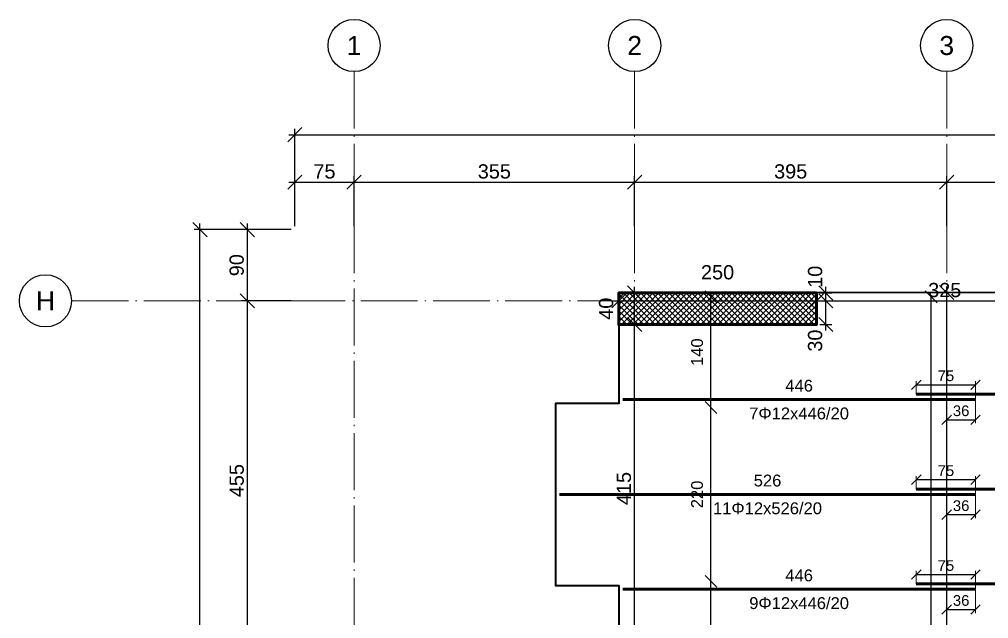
# Model space of a CAD drawing. Header units: millimetres. Extents: x -404 to 6018, y -5139 to 7890.
# Drawn here: x -349 to 878, y 2448 to 3206 of the extents above; entities that cross this region are included whole.
import ezdxf
from ezdxf.enums import TextEntityAlignment as Align

# ---------------------------------------------------------------- set-up
doc = ezdxf.new("R2010")
doc.units = ezdxf.units.MM
doc.linetypes.add('ZWCAD_ISO04W100', pattern=[30.5, 24, -3, 0.5, -3])
for name, color, linetype, lineweight in [('AXIS LINES', 255, 'ZWCAD_ISO04W100', 13), ('SLAB', 3, 'Continuous', 35), ('WALL', 10, 'Continuous', 53)]:
    doc.layers.add(name, color=color, linetype=linetype, lineweight=lineweight)
for name, color, linetype in [('FW_AXIS', 7, 'Continuous'), ('FW_DIM', 7, 'Continuous'), ('FW_WALL_HATCH', 8, 'Continuous'), ('REB_BOT_MESH_X', 5, 'Continuous'), ('REB_BOT_MESH_X_AXDIM', 5, 'Continuous'), ('REB_BOT_MESH_X_LAP', 5, 'Continuous'), ('REB_BOT_MESH_X_RANGE', 5, 'Continuous'), ('REB_BOT_MESH_X_TEXT', 5, 'Continuous')]:
    doc.layers.add(name, color=color, linetype=linetype)
doc.styles.add('REBAR_TXT', font='arial.ttf')
doc.styles.get("Standard").update_dxf_attribs({"font": 'arial.ttf'})
doc.dimstyles.new('FW_DIM', dxfattribs={"dimtxt": 18, "dimasz": 9, "dimexe": 7.5, "dimexo": 4.5, "dimgap": 4.5, "dimtad": 1, "dimdec": 0, "dimtxsty": 'Standard', "dimtsz": 9, "dimcen": 2.5, "dimdle": 7.5, "dimclrd": 256, "dimclre": 256, "dimclrt": 7, "dimazin": 3, "dimtfac": 1, "dimtmove": 2, "dimatfit": 3})
doc.dimstyles.new('REBAR LAP', dxfattribs={"dimtxt": 13.5, "dimasz": 2.5, "dimexe": 4.5, "dimexo": 0, "dimgap": 4.5, "dimtad": 1, "dimdec": 0, "dimtxsty": 'Standard', "dimtsz": 6, "dimcen": 2.5, "dimclrd": 6, "dimclre": 6, "dimclrt": 7, "dimazin": 3, "dimtfac": 1, "dimtmove": 2, "dimatfit": 3, "dimlwd": 25, "dimlwe": 18})
doc.dimstyles.new('REBAR M-200', dxfattribs={"dimtxt": 15, "dimasz": 15, "dimexe": 25, "dimexo": 12.5, "dimgap": 10, "dimtad": 1, "dimdec": 0, "dimtxsty": 'Standard', "dimblk": 'NONE', "dimcen": 50, "dimse1": 1, "dimse2": 1, "dimclrd": 6, "dimclre": 6, "dimclrt": 7, "dimazin": 3, "dimtfac": 1, "dimtmove": 2, "dimatfit": 3, "dimldrblk": 'NONE', "dimlwd": 53})
doc.dimstyles.new('REBAR RANGE', dxfattribs={"dimtxt": 15, "dimasz": 2.5, "dimexe": 0, "dimexo": 0, "dimgap": 10, "dimtad": 1, "dimdec": 0, "dimtxsty": 'Standard', "dimtsz": 7.5, "dimcen": 2.5, "dimse1": 1, "dimse2": 1, "dimclrd": 6, "dimclre": 6, "dimclrt": 7, "dimazin": 3, "dimtfac": 1, "dimtmove": 2, "dimatfit": 3, "dimlwd": 25})

# ---------------------------------------------------------------- blocks, each defined once
blk = doc.blocks.new('*D298')
at = {"color": 6, "lineweight": 53}
blk.add_line((335, 2605), (861.5, 2605), dxfattribs=at)
at = {"layer": 'Defpoints'}
for p in [(335, 2605), (335, 2605), (861.5, 2605)]:
    blk.add_point(p, dxfattribs=at)
at = {"layer": 'REB_BOT_MESH_X', "color": 7, "insert": (598.25, 2622.5), "char_height": 15, "attachment_point": 5}
blk.add_mtext('526', dxfattribs=at)
blk = doc.blocks.new('_NONE')
blk = doc.blocks.new('*D299')
at = {"color": 6, "lineweight": 53}
blk.add_line((786.5, 2611.75), (1127.5, 2611.75), dxfattribs=at)
at = {"layer": 'Defpoints'}
for p in [(786.5, 2611.75), (786.5, 2611.75), (1127.5, 2611.75)]:
    blk.add_point(p, dxfattribs=at)
at = {"layer": 'REB_BOT_MESH_X', "color": 7, "insert": (957, 2629.25), "char_height": 15, "attachment_point": 5}
blk.add_mtext('341', dxfattribs=at)
blk = doc.blocks.new('_Oblique')
at = {"color": 0, "linetype": 'ByBlock', "lineweight": -2}
blk.add_line((-0.5, -0.5), (0.5, 0.5), dxfattribs=at)
blk = doc.blocks.new('*D302')
at = {"color": 6, "lineweight": 18}
for p, q in [((786.5, 2611.75), (786.5, 2628.25)), ((861.5, 2605), (861.5, 2628.25))]:
    blk.add_line(p, q, dxfattribs=at)
at = {"color": 6, "lineweight": 25}
blk.add_line((786.5, 2623.75), (861.5, 2623.75), dxfattribs=at)
at = {"layer": 'Defpoints'}
for p in [(786.5, 2623.75), (786.5, 2611.75), (861.5, 2605)]:
    blk.add_point(p, dxfattribs=at)
at = {"layer": 'REB_BOT_MESH_X_LAP', "color": 6, "xscale": 12, "yscale": 12}
for p in [(786.5, 2623.75), (861.5, 2623.75)]:
    blk.add_blockref('_OBLIQUE', p, dxfattribs=at)
at = {"layer": 'REB_BOT_MESH_X_LAP', "color": 7, "insert": (824, 2635), "char_height": 13.5, "attachment_point": 5}
blk.add_mtext('75', dxfattribs=at)
blk = doc.blocks.new('*D303')
at = {"color": 6, "lineweight": 18}
for p, q in [((825, 2605), (825, 2575)), ((861.5, 2605), (861.5, 2575))]:
    blk.add_line(p, q, dxfattribs=at)
at = {"color": 6, "lineweight": 25}
blk.add_line((825, 2579.5), (861.5, 2579.5), dxfattribs=at)
at = {"layer": 'Defpoints'}
for p in [(825, 2605), (861.5, 2605), (825, 2579.5)]:
    blk.add_point(p, dxfattribs=at)
at = {"layer": 'REB_BOT_MESH_X_AXDIM', "color": 6, "xscale": 12, "yscale": 12}
for p in [(825, 2579.5), (861.5, 2579.5)]:
    blk.add_blockref('_OBLIQUE', p, dxfattribs=at)
at = {"layer": 'REB_BOT_MESH_X_AXDIM', "color": 7, "insert": (843.25, 2590.75), "char_height": 13.5, "attachment_point": 5}
blk.add_mtext('36', dxfattribs=at)
blk = doc.blocks.new('*D316')
at = {"color": 6, "lineweight": 53}
blk.add_line((415, 2485), (861.5, 2485), dxfattribs=at)
at = {"layer": 'Defpoints'}
for p in [(415, 2485), (415, 2485), (861.5, 2485)]:
    blk.add_point(p, dxfattribs=at)
at = {"layer": 'REB_BOT_MESH_X', "color": 7, "insert": (638.25, 2502.5), "char_height": 15, "attachment_point": 5}
blk.add_mtext('446', dxfattribs=at)
blk = doc.blocks.new('*D317')
at = {"color": 6, "lineweight": 53}
blk.add_line((786.5, 2491.75), (1127.5, 2491.75), dxfattribs=at)
at = {"layer": 'Defpoints'}
for p in [(786.5, 2491.75), (786.5, 2491.75), (1127.5, 2491.75)]:
    blk.add_point(p, dxfattribs=at)
at = {"layer": 'REB_BOT_MESH_X', "color": 7, "insert": (957, 2509.25), "char_height": 15, "attachment_point": 5}
blk.add_mtext('341', dxfattribs=at)
blk = doc.blocks.new('*D320')
at = {"color": 6, "lineweight": 18}
for p, q in [((786.5, 2491.75), (786.5, 2508.25)), ((861.5, 2485), (861.5, 2508.25))]:
    blk.add_line(p, q, dxfattribs=at)
at = {"color": 6, "lineweight": 25}
blk.add_line((786.5, 2503.75), (861.5, 2503.75), dxfattribs=at)
at = {"layer": 'Defpoints'}
for p in [(786.5, 2503.75), (786.5, 2491.75), (861.5, 2485)]:
    blk.add_point(p, dxfattribs=at)
at = {"layer": 'REB_BOT_MESH_X_LAP', "color": 6, "xscale": 12, "yscale": 12}
for p in [(786.5, 2503.75), (861.5, 2503.75)]:
    blk.add_blockref('_OBLIQUE', p, dxfattribs=at)
at = {"layer": 'REB_BOT_MESH_X_LAP', "color": 7, "insert": (824, 2515), "char_height": 13.5, "attachment_point": 5}
blk.add_mtext('75', dxfattribs=at)
blk = doc.blocks.new('*D321')
at = {"color": 6, "lineweight": 18}
for p, q in [((825, 2485), (825, 2455)), ((861.5, 2485), (861.5, 2455))]:
    blk.add_line(p, q, dxfattribs=at)
at = {"color": 6, "lineweight": 25}
blk.add_line((825, 2459.5), (861.5, 2459.5), dxfattribs=at)
at = {"layer": 'Defpoints'}
for p in [(825, 2485), (861.5, 2485), (825, 2459.5)]:
    blk.add_point(p, dxfattribs=at)
at = {"layer": 'REB_BOT_MESH_X_AXDIM', "color": 6, "xscale": 12, "yscale": 12}
for p in [(825, 2459.5), (861.5, 2459.5)]:
    blk.add_blockref('_OBLIQUE', p, dxfattribs=at)
at = {"layer": 'REB_BOT_MESH_X_AXDIM', "color": 7, "insert": (843.25, 2470.75), "char_height": 13.5, "attachment_point": 5}
blk.add_mtext('36', dxfattribs=at)
blk = doc.blocks.new('*D346')
at = {"color": 6, "lineweight": 53}
blk.add_line((415, 2725), (861.5, 2725), dxfattribs=at)
at = {"layer": 'Defpoints'}
for p in [(415, 2725), (415, 2725), (861.5, 2725)]:
    blk.add_point(p, dxfattribs=at)
at = {"layer": 'REB_BOT_MESH_X', "color": 7, "insert": (638.25, 2742.5), "char_height": 15, "attachment_point": 5}
blk.add_mtext('446', dxfattribs=at)
blk = doc.blocks.new('*D347')
at = {"color": 6, "lineweight": 53}
blk.add_line((786.5, 2731.75), (1127.5, 2731.75), dxfattribs=at)
at = {"layer": 'Defpoints'}
for p in [(786.5, 2731.75), (786.5, 2731.75), (1127.5, 2731.75)]:
    blk.add_point(p, dxfattribs=at)
at = {"layer": 'REB_BOT_MESH_X', "color": 7, "insert": (957, 2749.25), "char_height": 15, "attachment_point": 5}
blk.add_mtext('341', dxfattribs=at)
blk = doc.blocks.new('*D350')
at = {"color": 6, "lineweight": 18}
for p, q in [((786.5, 2731.75), (786.5, 2748.25)), ((861.5, 2725), (861.5, 2748.25))]:
    blk.add_line(p, q, dxfattribs=at)
at = {"color": 6, "lineweight": 25}
blk.add_line((786.5, 2743.75), (861.5, 2743.75), dxfattribs=at)
at = {"layer": 'Defpoints'}
for p in [(786.5, 2743.75), (786.5, 2731.75), (861.5, 2725)]:
    blk.add_point(p, dxfattribs=at)
at = {"layer": 'REB_BOT_MESH_X_LAP', "color": 6, "xscale": 12, "yscale": 12}
for p in [(786.5, 2743.75), (861.5, 2743.75)]:
    blk.add_blockref('_OBLIQUE', p, dxfattribs=at)
at = {"layer": 'REB_BOT_MESH_X_LAP', "color": 7, "insert": (824, 2755), "char_height": 13.5, "attachment_point": 5}
blk.add_mtext('75', dxfattribs=at)
blk = doc.blocks.new('*D351')
at = {"color": 6, "lineweight": 18}
for p, q in [((825, 2725), (825, 2695)), ((861.5, 2725), (861.5, 2695))]:
    blk.add_line(p, q, dxfattribs=at)
at = {"color": 6, "lineweight": 25}
blk.add_line((825, 2699.5), (861.5, 2699.5), dxfattribs=at)
at = {"layer": 'Defpoints'}
for p in [(825, 2725), (861.5, 2725), (825, 2699.5)]:
    blk.add_point(p, dxfattribs=at)
at = {"layer": 'REB_BOT_MESH_X_AXDIM', "color": 6, "xscale": 12, "yscale": 12}
for p in [(825, 2699.5), (861.5, 2699.5)]:
    blk.add_blockref('_OBLIQUE', p, dxfattribs=at)
at = {"layer": 'REB_BOT_MESH_X_AXDIM', "color": 7, "insert": (843.25, 2710.75), "char_height": 13.5, "attachment_point": 5}
blk.add_mtext('36', dxfattribs=at)
blk = doc.blocks.new('*D468')
at = {"color": 6, "lineweight": 25}
blk.add_line((805.25, 1955), (805.25, 2855), dxfattribs=at)
at = {"layer": 'Defpoints'}
for p in [(805.25, 2855), (805.25, 1955), (805.25, 1955)]:
    blk.add_point(p, dxfattribs=at)
at = {"layer": 'REB_BOT_MESH_X_RANGE', "color": 6, "xscale": 15, "yscale": 15, "rotation": 90}
for p in [(805.25, 2855), (805.25, 1955)]:
    blk.add_blockref('_OBLIQUE', p, dxfattribs=at)
at = {"layer": 'REB_BOT_MESH_X_RANGE', "color": 7, "insert": (787.75, 2405), "char_height": 15, "attachment_point": 5, "rotation": 90}
blk.add_mtext('900', dxfattribs=at)
blk = doc.blocks.new('*D481')
at = {"color": 6, "lineweight": 25}
blk.add_line((526.625, 2495), (526.625, 2715), dxfattribs=at)
at = {"layer": 'Defpoints'}
for p in [(526.625, 2715), (526.625, 2495), (526.625, 2495)]:
    blk.add_point(p, dxfattribs=at)
at = {"layer": 'REB_BOT_MESH_X_RANGE', "color": 6, "xscale": 15, "yscale": 15, "rotation": 90}
for p in [(526.625, 2715), (526.625, 2495)]:
    blk.add_blockref('_OBLIQUE', p, dxfattribs=at)
at = {"layer": 'REB_BOT_MESH_X_RANGE', "color": 7, "insert": (509.125, 2605), "char_height": 15, "attachment_point": 5, "rotation": 90}
blk.add_mtext('220', dxfattribs=at)
blk = doc.blocks.new('*D485')
at = {"color": 6, "lineweight": 25}
blk.add_line((526.625, 2315), (526.625, 2495), dxfattribs=at)
at = {"layer": 'Defpoints'}
for p in [(526.625, 2495), (526.625, 2315), (526.625, 2315)]:
    blk.add_point(p, dxfattribs=at)
at = {"layer": 'REB_BOT_MESH_X_RANGE', "color": 6, "xscale": 15, "yscale": 15, "rotation": 90}
for p in [(526.625, 2495), (526.625, 2315)]:
    blk.add_blockref('_OBLIQUE', p, dxfattribs=at)
at = {"layer": 'REB_BOT_MESH_X_RANGE', "color": 7, "insert": (509.125, 2405), "char_height": 15, "attachment_point": 5, "rotation": 90}
blk.add_mtext('180', dxfattribs=at)
blk = doc.blocks.new('*D488')
at = {"color": 6, "lineweight": 25}
blk.add_line((526.625, 2715), (526.625, 2855), dxfattribs=at)
at = {"layer": 'Defpoints'}
for p in [(526.625, 2855), (526.625, 2715), (526.625, 2715)]:
    blk.add_point(p, dxfattribs=at)
at = {"layer": 'REB_BOT_MESH_X_RANGE', "color": 6, "xscale": 15, "yscale": 15, "rotation": 90}
for p in [(526.625, 2855), (526.625, 2715)]:
    blk.add_blockref('_OBLIQUE', p, dxfattribs=at)
at = {"layer": 'REB_BOT_MESH_X_RANGE', "color": 7, "insert": (509.125, 2785), "char_height": 15, "attachment_point": 5, "rotation": 90}
blk.add_mtext('140', dxfattribs=at)
blk = doc.blocks.new('*D515')
for p, q in [((664.5, 2850), (679.5, 2850)), ((672, 2812.5), (672, 2857.5)), ((664.5, 2820), (679.5, 2820))]:
    blk.add_line(p, q)
at = {"layer": 'Defpoints'}
for p in [(660, 2850), (660, 2820), (672, 2820)]:
    blk.add_point(p, dxfattribs=at)
at = {"layer": 'FW_DIM', "xscale": 18, "yscale": 18, "rotation": 90}
for p in [(672, 2850), (672, 2820)]:
    blk.add_blockref('_OBLIQUE', p, dxfattribs=at)
at = {"layer": 'FW_DIM', "color": 7, "insert": (658.5, 2799.6), "char_height": 18, "attachment_point": 5, "rotation": 90}
blk.add_mtext('30', dxfattribs=at)
blk = doc.blocks.new('*D516')
for p, q in [((664.5, 2860), (679.5, 2860)), ((672, 2842.5), (672, 2867.5)), ((664.5, 2850), (679.5, 2850))]:
    blk.add_line(p, q)
at = {"layer": 'Defpoints'}
for p in [(660, 2860), (660, 2850), (672, 2850)]:
    blk.add_point(p, dxfattribs=at)
at = {"layer": 'FW_DIM', "xscale": 18, "yscale": 18, "rotation": 90}
for p in [(672, 2860), (672, 2850)]:
    blk.add_blockref('_OBLIQUE', p, dxfattribs=at)
at = {"layer": 'FW_DIM', "color": 7, "insert": (658.5, 2880.4), "char_height": 18, "attachment_point": 5, "rotation": 90}
blk.add_mtext('10', dxfattribs=at)
blk = doc.blocks.new('*D618')
for p, q in [((402.5, 2850), (667.5, 2850)), ((410, 2854.5), (410, 2857.5)), ((660, 2854.5), (660, 2857.5))]:
    blk.add_line(p, q)
at = {"layer": 'Defpoints'}
for p in [(410, 2850), (410, 2850), (660, 2850)]:
    blk.add_point(p, dxfattribs=at)
at = {"layer": 'FW_DIM', "xscale": 18, "yscale": 18}
for p in [(410, 2850), (660, 2850)]:
    blk.add_blockref('_OBLIQUE', p, dxfattribs=at)
at = {"layer": 'FW_DIM', "color": 7, "insert": (535, 2886), "char_height": 18, "attachment_point": 5}
blk.add_mtext('250', dxfattribs=at)
blk = doc.blocks.new('*D619')
for p, q in [((652.5, 2850), (992.5, 2850)), ((660, 2854.5), (660, 2857.5)), ((985, 2854.5), (985, 2857.5))]:
    blk.add_line(p, q)
at = {"layer": 'Defpoints'}
for p in [(660, 2850), (660, 2850), (985, 2850)]:
    blk.add_point(p, dxfattribs=at)
at = {"layer": 'FW_DIM', "xscale": 18, "yscale": 18}
for p in [(660, 2850), (985, 2850)]:
    blk.add_blockref('_OBLIQUE', p, dxfattribs=at)
at = {"layer": 'FW_DIM', "color": 7, "insert": (822.5, 2863.5), "char_height": 18, "attachment_point": 5}
blk.add_mtext('325', dxfattribs=at)
blk = doc.blocks.new('*D637')
for p, q in [((430, 2397.5), (430, 2827.5)), ((425.5, 2820), (422.5, 2820)), ((425.5, 2405), (422.5, 2405))]:
    blk.add_line(p, q)
at = {"layer": 'Defpoints'}
for p in [(430, 2820), (430, 2405), (430, 2405)]:
    blk.add_point(p, dxfattribs=at)
at = {"layer": 'FW_DIM', "xscale": 18, "yscale": 18, "rotation": 90}
for p in [(430, 2820), (430, 2405)]:
    blk.add_blockref('_OBLIQUE', p, dxfattribs=at)
at = {"layer": 'FW_DIM', "color": 7, "insert": (416.5, 2612.5), "char_height": 18, "attachment_point": 5, "rotation": 90}
blk.add_mtext('415', dxfattribs=at)
blk = doc.blocks.new('*D638')
for p, q in [((425.5, 2860), (422.5, 2860)), ((430, 2812.5), (430, 2867.5)), ((425.5, 2820), (422.5, 2820))]:
    blk.add_line(p, q)
at = {"layer": 'Defpoints'}
for p in [(430, 2860), (430, 2820), (430, 2820)]:
    blk.add_point(p, dxfattribs=at)
at = {"layer": 'FW_DIM', "xscale": 18, "yscale": 18, "rotation": 90}
for p in [(430, 2860), (430, 2820)]:
    blk.add_blockref('_OBLIQUE', p, dxfattribs=at)
at = {"layer": 'FW_DIM', "color": 7, "insert": (394, 2840), "char_height": 18, "attachment_point": 5, "rotation": 90}
blk.add_mtext('40', dxfattribs=at)
blk = doc.blocks.new('*D646')
for p, q in [((820.5, 2860.5), (817.5, 2860.5)), ((825, 1967.5), (825, 2868)), ((820.5, 1975), (817.5, 1975))]:
    blk.add_line(p, q)
at = {"layer": 'Defpoints'}
for p in [(825, 2860.5), (825, 1975), (825, 1975)]:
    blk.add_point(p, dxfattribs=at)
at = {"layer": 'FW_DIM', "xscale": 18, "yscale": 18, "rotation": 90}
for p in [(825, 2860.5), (825, 1975)]:
    blk.add_blockref('_OBLIQUE', p, dxfattribs=at)
at = {"layer": 'FW_DIM', "color": 7, "insert": (811.5, 2417.8), "char_height": 18, "attachment_point": 5, "rotation": 90}
blk.add_mtext('886', dxfattribs=at)
blk = doc.blocks.new('*D669')
for p, q in [((0, 2944.59999), (0, 3007.59999)), ((75, 2944.59999), (75, 3007.59999)), ((-7.5, 3000.09999), (82.5, 3000.09999))]:
    blk.add_line(p, q)
at = {"layer": 'Defpoints'}
for p in [(0, 3000.09999), (0, 2940.09999), (75, 2940.09999)]:
    blk.add_point(p, dxfattribs=at)
at = {"layer": 'FW_DIM', "xscale": 18, "yscale": 18}
for p in [(0, 3000.09999), (75, 3000.09999)]:
    blk.add_blockref('_OBLIQUE', p, dxfattribs=at)
at = {"layer": 'FW_DIM', "color": 7, "insert": (37.5, 3013.59999), "char_height": 18, "attachment_point": 5}
blk.add_mtext('75', dxfattribs=at)
blk = doc.blocks.new('*D670')
for p, q in [((75, 2944.59999), (75, 3007.59999)), ((430, 2944.59999), (430, 3007.59999)), ((67.5, 3000.09999), (437.5, 3000.09999))]:
    blk.add_line(p, q)
at = {"layer": 'Defpoints'}
for p in [(75, 3000.09999), (75, 2940.09999), (430, 2940.09999)]:
    blk.add_point(p, dxfattribs=at)
at = {"layer": 'FW_DIM', "xscale": 18, "yscale": 18}
for p in [(75, 3000.09999), (430, 3000.09999)]:
    blk.add_blockref('_OBLIQUE', p, dxfattribs=at)
at = {"layer": 'FW_DIM', "color": 7, "insert": (252.5, 3013.59999), "char_height": 18, "attachment_point": 5}
blk.add_mtext('355', dxfattribs=at)
blk = doc.blocks.new('*D671')
for p, q in [((430, 2944.59999), (430, 3007.59999)), ((825, 2944.59999), (825, 3007.59999)), ((422.5, 3000.09999), (832.5, 3000.09999))]:
    blk.add_line(p, q)
at = {"layer": 'Defpoints'}
for p in [(430, 3000.09999), (430, 2940.09999), (825, 2940.09999)]:
    blk.add_point(p, dxfattribs=at)
at = {"layer": 'FW_DIM', "xscale": 18, "yscale": 18}
for p in [(430, 3000.09999), (825, 3000.09999)]:
    blk.add_blockref('_OBLIQUE', p, dxfattribs=at)
at = {"layer": 'FW_DIM', "color": 7, "insert": (627.5, 3013.59999), "char_height": 18, "attachment_point": 5}
blk.add_mtext('395', dxfattribs=at)
blk = doc.blocks.new('*D672')
for p, q in [((825, 2944.59999), (825, 3007.59999)), ((1005, 2944.59999), (1005, 3007.59999)), ((817.5, 3000.09999), (1012.5, 3000.09999))]:
    blk.add_line(p, q)
at = {"layer": 'Defpoints'}
for p in [(825, 3000.09999), (825, 2940.09999), (1005, 2940.09999)]:
    blk.add_point(p, dxfattribs=at)
at = {"layer": 'FW_DIM', "xscale": 18, "yscale": 18}
for p in [(825, 3000.09999), (1005, 3000.09999)]:
    blk.add_blockref('_OBLIQUE', p, dxfattribs=at)
at = {"layer": 'FW_DIM', "color": 7, "insert": (915, 3013.59999), "char_height": 18, "attachment_point": 5}
blk.add_mtext('180', dxfattribs=at)
blk = doc.blocks.new('*D681')
for p, q in [((0, 2944.6), (0, 3067.6)), ((1850, 2944.6), (1850, 3067.6)), ((-7.5, 3060.1), (1857.5, 3060.1))]:
    blk.add_line(p, q)
at = {"layer": 'Defpoints'}
for p in [(0, 3060.1), (0, 2940.1), (1850, 2940.1)]:
    blk.add_point(p, dxfattribs=at)
at = {"layer": 'FW_DIM', "xscale": 18, "yscale": 18}
for p in [(0, 3060.1), (1850, 3060.1)]:
    blk.add_blockref('_OBLIQUE', p, dxfattribs=at)
at = {"layer": 'FW_DIM', "color": 7, "insert": (925, 3073.6), "char_height": 18, "attachment_point": 5}
blk.add_mtext('1850', dxfattribs=at)
blk = doc.blocks.new('*D689')
for p, q in [((-4.5, 2850), (-67.5, 2850)), ((-60, 2387.5), (-60, 2857.5)), ((-4.5, 2395), (-67.5, 2395))]:
    blk.add_line(p, q)
at = {"layer": 'Defpoints'}
for p in [(0, 2850), (-60, 2395), (0, 2395)]:
    blk.add_point(p, dxfattribs=at)
at = {"layer": 'FW_DIM', "xscale": 18, "yscale": 18, "rotation": 90}
for p in [(-60, 2850), (-60, 2395)]:
    blk.add_blockref('_OBLIQUE', p, dxfattribs=at)
at = {"layer": 'FW_DIM', "color": 7, "insert": (-73.5, 2622.5), "char_height": 18, "attachment_point": 5, "rotation": 90}
blk.add_mtext('455', dxfattribs=at)
blk = doc.blocks.new('*D690')
for p, q in [((-60, 2842.5), (-60, 2947.6)), ((-4.5, 2940.1), (-67.5, 2940.1)), ((-4.5, 2850), (-67.5, 2850))]:
    blk.add_line(p, q)
at = {"layer": 'Defpoints'}
for p in [(0, 2940.1), (-60, 2850), (0, 2850)]:
    blk.add_point(p, dxfattribs=at)
at = {"layer": 'FW_DIM', "xscale": 18, "yscale": 18, "rotation": 90}
for p in [(-60, 2940.1), (-60, 2850)]:
    blk.add_blockref('_OBLIQUE', p, dxfattribs=at)
at = {"layer": 'FW_DIM', "color": 7, "insert": (-73.5, 2895.05), "char_height": 18, "attachment_point": 5, "rotation": 90}
blk.add_mtext('90', dxfattribs=at)
blk = doc.blocks.new('*D700')
for p, q in [((-120, -207.5), (-120, 2947.59999)), ((-4.5, 2940.09999), (-127.5, 2940.09999)), ((-4.5, -200), (-127.5, -200))]:
    blk.add_line(p, q)
at = {"layer": 'Defpoints'}
for p in [(0, 2940.09999), (-120, -200), (0, -200)]:
    blk.add_point(p, dxfattribs=at)
at = {"layer": 'FW_DIM', "xscale": 18, "yscale": 18, "rotation": 90}
for p in [(-120, 2940.09999), (-120, -200)]:
    blk.add_blockref('_OBLIQUE', p, dxfattribs=at)
at = {"layer": 'FW_DIM', "color": 7, "insert": (-133.5, 1370.049995), "char_height": 18, "attachment_point": 5, "rotation": 90}
blk.add_mtext('3140', dxfattribs=at)

msp = doc.modelspace()

# ---------------------------------------------------------------- hatches: boundary and pattern name
at = {"layer": 'FW_WALL_HATCH'}
h = msp.add_hatch(dxfattribs=at)
h.set_pattern_fill('ANSI37', scale=1.6)
h.paths.add_polyline_path([(660, 2860), (660, 2820), (410, 2820), (410, 2860), (660, 2860)])

# ---------------------------------------------------------------- linework, layer by layer
at = {"layer": 'AXIS LINES', "color": 0, "ltscale": 3}
for points in [[(75, 3140), (75, -400.1)], [(430, 3140), (430, -400.1)], [(825, 3140), (825, -400.1)], [(-282.6, 2850), (2132.4, 2850)]]:
    msp.add_lwpolyline(points, dxfattribs=at)
at = {"layer": 'FW_AXIS'}
for centre in [(75, 3173), (430, 3173), (825, 3173), (-315.6, 2850)]:
    msp.add_circle(centre, 33, dxfattribs=at)
at = {"layer": 'SLAB', "ltscale": 0.08}
msp.add_lwpolyline([(1780, 1379.9), (1779.9, 1900), (1679.9, 1900), (1679.9, 1950), (1850, 1950), (1850, 2860), (1215, 2860), (1215, 2940.1), (985, 2940.1), (985.1, 2860.7), (410, 2860), (410, 2719.9), (330, 2719.9), (329.9, 2490), (410, 2490), (409.9, 2320), (330, 2319.9), (329.9, 2090), (410, 2090), (410, 1950), (644.9, 1950), (644.9, 1490)], dxfattribs=at)
at = {"layer": 'WALL', "ltscale": 0.08}
msp.add_lwpolyline([(660, 2860), (410, 2860), (410, 2820), (660, 2820), (660, 2860)], dxfattribs=at)

# ---------------------------------------------------------------- texts
at = {"layer": 'FW_AXIS', "color": 7, "style": 'REBAR_TXT'}
for s, p in [('1', (75, 3173)), ('2', (430, 3173)), ('3', (825, 3173)), ('H', (-315.6, 2850))]:
    msp.add_text(s, height=24, dxfattribs=at).set_placement(p, align=Align.MIDDLE_CENTER)
at = {"layer": 'REB_BOT_MESH_X_TEXT', "color": 7, "style": 'REBAR_TXT'}
for s, p in [('7Φ12x446/20', (638.2, 2715)), ('11Φ12x526/20', (598.2, 2595)), ('9Φ12x446/20', (638.2, 2475))]:
    msp.add_text(s, height=15, dxfattribs=at).set_placement(p, align=Align.TOP_CENTER)

# ---------------------------------------------------------------- dimensions: what is measured, and where the dimension line sits
at = {"layer": 'FW_DIM'}
for base, p1, p2, picture, middle in [((0, 3060.1), (0, 2940.1), (1850, 2940.1), '*D681', (925, 3073.6)), ((0, 3000.1), (0, 2940.1), (75, 2940.1), '*D669', (37.5, 3013.6)), ((75, 3000.1), (75, 2940.1), (430, 2940.1), '*D670', (252.5, 3013.6)), ((430, 3000.1), (430, 2940.1), (825, 2940.1), '*D671', (627.5, 3013.6)), ((825, 3000.1), (825, 2940.1), (1005, 2940.1), '*D672', (915, 3013.6))]:
    dim = msp.add_linear_dim(base=base, p1=p1, p2=p2, dimstyle='FW_DIM', dxfattribs=at)
    dim.commit()
    dim.dimension.update_dxf_attribs({"geometry": picture, "text_midpoint": middle})
for base, p1, p2, picture, middle in [((-120, -200), (0, -200), (0, 2940.1), '*D700', (-133.5, 1370)), ((-60, 2850), (0, 2850), (0, 2940.1), '*D690', (-73.5, 2895.1)), ((-60, 2395), (0, 2395), (0, 2850), '*D689', (-73.5, 2622.5))]:
    dim = msp.add_linear_dim(base=base, p1=p1, p2=p2, angle=90, dimstyle='FW_DIM', dxfattribs=at)
    dim.commit()
    dim.dimension.update_dxf_attribs({"geometry": picture, "text_midpoint": middle})
for base, p1, p2, text, picture, middle in [((410, 2850), (410, 2850), (660, 2850), '250', '*D618', (535, 2886)), ((660, 2850), (660, 2850), (985, 2850), '325', '*D619', (822.5, 2863.5))]:
    dim = msp.add_linear_dim(base=base, p1=p1, p2=p2, text=text, dimstyle='FW_DIM', override={"dimtmove": 2}, dxfattribs=at)
    dim.commit()
    dim.dimension.update_dxf_attribs({"geometry": picture, "text_midpoint": middle, "dimtype": 160})
for base, p1, p2, text, picture, middle in [((672, 2850), (660, 2850), (660, 2860), '10', '*D516', (658.5, 2880.4)), ((430, 2820), (430, 2820), (430, 2860), '40', '*D638', (394, 2840)), ((672, 2820), (660, 2820), (660, 2850), '30', '*D515', (658.5, 2799.6)), ((825, 1975), (825, 1975), (825, 2860.5), '886', '*D646', (811.5, 2417.8)), ((430, 2405), (430, 2405), (430, 2820), '415', '*D637', (416.5, 2612.5))]:
    dim = msp.add_linear_dim(base=base, p1=p1, p2=p2, angle=90, text=text, dimstyle='FW_DIM', override={"dimtmove": 2}, dxfattribs=at)
    dim.commit()
    dim.dimension.update_dxf_attribs({"geometry": picture, "text_midpoint": middle, "dimtype": 160})
at = {"layer": 'REB_BOT_MESH_X'}
for base, p1, p2, picture, middle in [((415, 2725), (415, 2725), (861.5, 2725), '*D346', (638.25, 2742.5)), ((786.5, 2731.8), (786.5, 2731.8), (1127.5, 2731.8), '*D347', (957, 2749.2)), ((786.5, 2611.8), (786.5, 2611.8), (1127.5, 2611.8), '*D299', (957, 2629.2)), ((335, 2605), (335, 2605), (861.5, 2605), '*D298', (598.25, 2622.5)), ((786.5, 2491.8), (786.5, 2491.8), (1127.5, 2491.8), '*D317', (957, 2509.2)), ((415, 2485), (415, 2485), (861.5, 2485), '*D316', (638.25, 2502.5))]:
    dim = msp.add_linear_dim(base=base, p1=p1, p2=p2, dimstyle='REBAR M-200', dxfattribs=at)
    dim.commit()
    dim.dimension.update_dxf_attribs({"geometry": picture, "text_midpoint": middle})
at = {"layer": 'REB_BOT_MESH_X_AXDIM'}
for base, p1, p2, picture, middle in [((825, 2699.5), (825, 2725), (861.5, 2725), '*D351', (843.25, 2710.75)), ((825, 2579.5), (825, 2605), (861.5, 2605), '*D303', (843.25, 2590.75)), ((825, 2459.5), (825, 2485), (861.5, 2485), '*D321', (843.25, 2470.75))]:
    dim = msp.add_linear_dim(base=base, p1=p1, p2=p2, dimstyle='REBAR LAP', dxfattribs=at)
    dim.commit()
    dim.dimension.update_dxf_attribs({"geometry": picture, "text_midpoint": middle})
at = {"layer": 'REB_BOT_MESH_X_LAP'}
for base, p1, p2, picture, middle in [((786.5, 2743.8), (786.5, 2731.8), (861.5, 2725), '*D350', (824, 2755)), ((786.5, 2623.8), (786.5, 2611.8), (861.5, 2605), '*D302', (824, 2635)), ((786.5, 2503.8), (786.5, 2491.8), (861.5, 2485), '*D320', (824, 2515))]:
    dim = msp.add_linear_dim(base=base, p1=p1, p2=p2, dimstyle='REBAR LAP', dxfattribs=at)
    dim.commit()
    dim.dimension.update_dxf_attribs({"geometry": picture, "text_midpoint": middle})
at = {"layer": 'REB_BOT_MESH_X_RANGE'}
for base, p1, p2, picture, middle in [((526.6, 2715), (526.6, 2715), (526.6, 2855), '*D488', (509.1, 2785)), ((805.2, 1955), (805.2, 1955), (805.2, 2855), '*D468', (787.8, 2405)), ((526.6, 2495), (526.6, 2495), (526.6, 2715), '*D481', (509.1, 2605)), ((526.6, 2315), (526.6, 2315), (526.6, 2495), '*D485', (509.1, 2405))]:
    dim = msp.add_linear_dim(base=base, p1=p1, p2=p2, angle=90, dimstyle='REBAR RANGE', dxfattribs=at)
    dim.commit()
    dim.dimension.update_dxf_attribs({"geometry": picture, "text_midpoint": middle})

doc.saveas('drawing.dxf')
